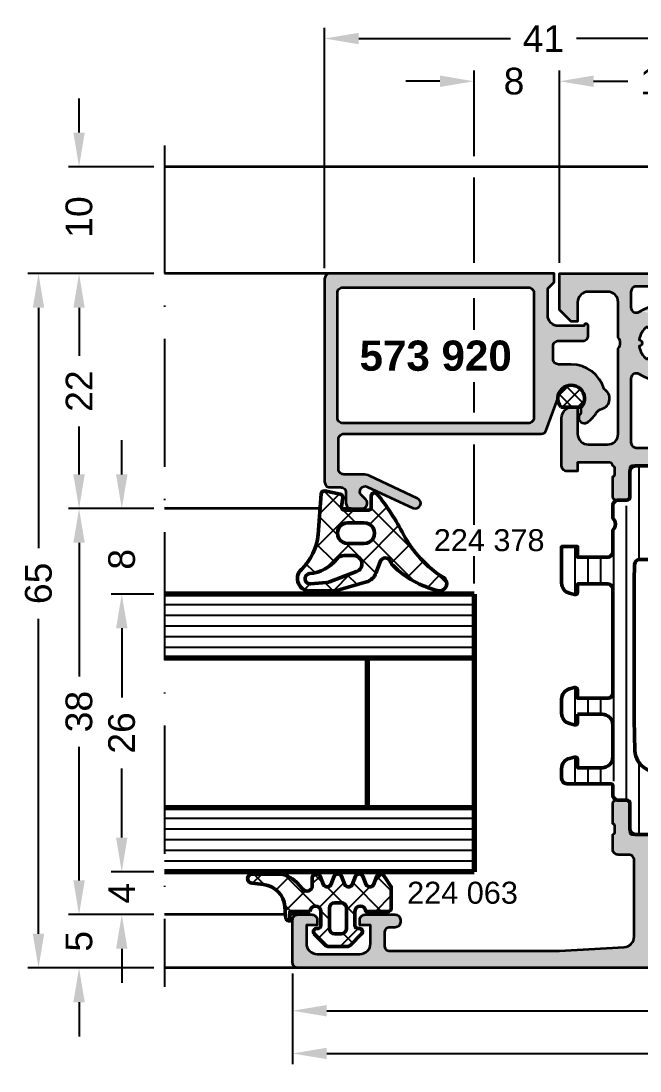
# Model space of a CAD drawing. Header units: millimetres. Extents: x 3 to 186, y 89 to 188.
# Drawn here: x 3.3 to 61.3, y 89.4 to 187.7 of the extents above; entities that cross this region are included whole.
import ezdxf

# ---------------------------------------------------------------- set-up
doc = ezdxf.new("R2010")
doc.units = ezdxf.units.MM
doc.header["$PDMODE"] = 1
doc.header["$PDSIZE"] = -0.001
doc.linetypes.add('ACAD_ISO10W100', pattern=[18, 12, -3, 0, -3])
for name, color, linetype, lineweight in [('S01_Bemaßung', 140, 'Continuous', 25), ('S02_Beschriftung', 40, 'Continuous', 25), ('S03_AL_Kontur', 255, 'Continuous', 35), ('S04_AL_Schraffur', 253, 'Continuous', 25), ('S05_EPDM_Kontur', 31, 'Continuous', 50), ('S06_EPDM_Schraffur', 43, 'Continuous', 25), ('S07_Isolation_Kontur', 91, 'Continuous', 50), ('S08_Isolation_Schraffur', 103, 'Continuous', 25), ('S15_Glas_Kontur', 4, 'Continuous', 70), ('S18_Mittellinie', 10, 'ACAD_ISO10W100', 25)]:
    doc.layers.add(name, color=color, linetype=linetype, lineweight=lineweight)
doc.styles.add('1_1_H_Art', font='arialbd.ttf', dxfattribs={"height": 2.825})
doc.styles.add('1_1_N_Art', font='arial.ttf', dxfattribs={"height": 2.055})
doc.styles.add('Arial', font='arial.ttf')
doc.dimstyles.new('1 zu 1', dxfattribs={"dimtxt": 2.5, "dimasz": 3.2, "dimexe": 1, "dimexo": 1, "dimgap": 1.5, "dimtad": 0, "dimdec": 1, "dimrnd": 0.5, "dimdsep": 46, "dimtxsty": 'Arial', "dimcen": 0, "dimclrd": 256, "dimclre": 256, "dimclrt": 256, "dimadec": 0, "dimazin": 0, "dimtfac": 1, "dimtdec": 1, "dimtofl": 0, "dimtmove": 0, "dimatfit": 1, "dimfxl": 1, "dimtolj": 1, "dimlwd": 25, "dimlwe": 25, "dimarcsym": 0})

# ---------------------------------------------------------------- blocks, each defined once
blk = doc.blocks.new('224063_s')
at = {"layer": 'S06_EPDM_Schraffur'}
h = blk.add_hatch(dxfattribs=at)
h.set_pattern_fill('NETZ', color=256, scale=2, angle=45, style=0)
h.set_pattern_definition([(45, (4e-12, 2e-12), (-1.4142, 1.4142), []), (135, (4e-12, 2e-12), (-1.4142, -1.4142), [])])
h.paths.add_polyline_path([(5.009, 3.818), (6.085, 3.945, 1.005856), (6.093, 4.796), (3.695, 4.796, 0.209487), (1.931, 4.023), (1.324, 3.365, -0.687409), (0.453, 3.7), (0.453, 4.52, 0.637876), (-0.294, 4.599), (-0.6, 3.799, -0.576915), (-1.294, 3.8), (-1.6, 4.6, 0.576877), (-2.294, 4.599), (-2.6, 3.799, -0.576915), (-3.294, 3.8), (-3.6, 4.6, 0.576877), (-4.294, 4.599), (-4.6, 3.799, -0.57692), (-5.294, 3.8), (-5.6, 4.6, 0.576876), (-6.294, 4.599), (-6.947, 3.6), (-6.947, 1.597, 0.41186), (-6.65, 1.3), (-4.547, 1.3, -1), (-3.547, 1.299), (-3.547, -0.009, -0.464916), (-3.898, -0.304, 0.730728), (-4.162, -0.812), (-3.12, -1.854, 0.198912), (-2.767, -2), (-1.128, -2, 0.198912), (-0.774, -1.854), (0.267, -0.812, 0.730751), (0.003, -0.304, -0.464925), (-0.347, -0.009), (-0.347, 1.299, -1), (0.653, 1.3), (2.553, 1.3), (2.553, 0.4, 0.415188), (2.953, 0.8), (3.03, 1.764, -0.357458)])
h.paths.add_polyline_path([(-1.147, 1.6), (-1.147, -0.3, -0.414423), (-1.648, -0.8), (-2.247, -0.8, -0.414414), (-2.747, -0.3), (-2.747, 1.6, -0.414214), (-2.247, 2.1), (-1.648, 2.1, -0.414381)], flags=16)
at = {"layer": 'S05_EPDM_Kontur'}
for points in [[(0.653, 1.3, 0.999012), (-0.347, 1.3), (-0.347, -0.009, 0.464925), (0.003, -0.304, -0.730751), (0.267, -0.812), (-0.774, -1.854, -0.198912), (-1.128, -2), (-2.767, -2, -0.198912), (-3.12, -1.854), (-4.162, -0.812, -0.730728), (-3.898, -0.304, 0.464916), (-3.547, -0.009), (-3.547, 1.3, 0.999013), (-4.547, 1.3), (-6.647, 1.3, -0.416571), (-6.947, 1.6), (-6.947, 3.6), (-6.294, 4.599, -0.576876), (-5.6, 4.6), (-5.294, 3.8, 0.57692), (-4.6, 3.799), (-4.294, 4.599, -0.576877), (-3.6, 4.6), (-3.294, 3.8, 0.576915), (-2.6, 3.799), (-2.294, 4.599, -0.576877), (-1.6, 4.6), (-1.294, 3.8, 0.576915), (-0.6, 3.799), (-0.294, 4.599, -0.637876), (0.453, 4.52), (0.453, 3.699, 0.686666), (1.324, 3.365), (1.931, 4.023, -0.209487), (3.695, 4.796), (6.093, 4.796, -1.005856), (6.085, 3.945), (5.009, 3.818, 0.357458), (3.03, 1.764), (2.953, 0.8, -0.415188), (2.553, 0.4), (2.553, 1.3)], [(-2.247, -0.8), (-1.647, -0.8, 0.414004), (-1.147, -0.3), (-1.147, 1.6, 0.414047), (-1.647, 2.1), (-2.247, 2.1, 0.414217), (-2.747, 1.6), (-2.747, -0.3, 0.414013)]]:
    blk.add_lwpolyline(points, format="xyb", close=True, dxfattribs=at)
blk = doc.blocks.new('224378_s_8')
at = {"layer": 'S06_EPDM_Schraffur'}
h = blk.add_hatch(dxfattribs=at)
h.set_pattern_fill('NETZ', color=256, scale=2, angle=45, style=0)
h.set_pattern_definition([(45, (0, 0), (-1.41421, 1.41421), []), (135, (0, 0), (-1.41421, -1.41421), [])])
edge = h.paths.add_edge_path(flags=16)
edge.add_line((-0.165, -8.899), (1.312, -9.029))
edge.add_arc((1.354, -8.549), 0.482, 264.96141, 444.19425)
edge.add_arc((1.788, -4.283), 3.806, 219.7108, 264.19425, ccw=False)
edge.add_arc((-1.832, -7.289), 0.9, 39.7108, 90)
edge.add_line((-1.832, -6.389), (-2.725, -6.389))
edge.add_arc((-2.725, -7.159), 0.77, 90, 249.44723)
edge.add_line((-2.995, -7.88), (-0.454, -8.833))
edge.add_arc((-0.068, -7.803), 1.1, 249.44723, 264.96141)
edge = h.paths.add_edge_path()
edge.add_arc((-7.106, -6.604), 1, 313.95543, 340.59088)
edge.add_arc((-5.69, -7.103), 0.502, 16.21949, 160.59088, ccw=False)
edge.add_line((-5.208, -6.963), (-4.809, -8.023))
edge.add_arc((-3.53, -7.537), 1.368, 200.79481, 253.12645)
edge.add_line((-3.927, -8.847), (-1.45, -9.565))
edge.add_arc((-0.536, -6.217), 3.471, 254.72387, 269.11743)
edge.add_line((-0.589, -9.688), (1.284, -9.687))
edge.add_arc((1.381, -8.526), 1.165, 265.20914, 406.85297)
edge.add_arc((5.597, -4.028), 5, 184.37398, 226.85297, ccw=False)
edge.add_line((0.612, -4.409), (0.321, -0.607))
edge.add_arc((0.022, -0.63), 0.3, 4.37398, 101.43942)
edge.add_line((-0.038, -0.336), (-1.474, -0.627))
edge.add_arc((-1.414, -0.921), 0.3, 101.43942, 188.93255)
edge.add_line((-1.711, -0.967), (-1.582, -1.787))
edge.add_arc((-1.869, -1.846), 0.293, -91.16273, 11.63873, ccw=False)
edge.add_line((-1.875, -2.139), (-4.073, -2.139))
edge.add_arc((-4.077, -1.843), 0.296, 180.98486, 270.75748, ccw=False)
edge.add_line((-4.373, -1.848), (-4.373, -0.799))
edge.add_arc((-4.673, -0.799), 0.3, 0, 140.70327)
edge.add_arc((11.512, -14.045), 21.214, 140.70327, 152.98453)
edge.add_arc((-16.925, 0.681), 10.811, 302.45193, 331.91349, ccw=False)
edge.add_arc((-10.761, -9.011), 0.675, 122.45193, 284.5455)
edge.add_arc((-12.962, -0.531), 9.436, 284.5455, 313.95543)
edge = h.paths.add_edge_path(flags=16)
edge.add_line((-2.191, -3.317), (-3.691, -3.317))
edge.add_arc((-3.717, -4.287), 0.97, 88.4549, 271.5451)
edge.add_line((-3.691, -5.257), (-2.191, -5.257))
edge.add_arc((-2.165, -4.287), 0.97, 268.45492, 451.54508)
at = {"layer": 'S05_EPDM_Kontur'}
for points in [[(-6.412, -7.324, 0.116745), (-6.163, -6.936, -0.729021), (-5.208, -6.963), (-4.809, -8.023, 0.232393), (-3.927, -8.847), (-1.45, -9.565, 0.062886), (-0.589, -9.688), (1.284, -9.687, 0.710951), (2.178, -7.676, -0.187502), (0.612, -4.409), (0.321, -0.607, 0.450811), (-0.038, -0.336), (-1.474, -0.627, 0.401456), (-1.711, -0.967), (-1.582, -1.787, -0.481275), (-1.875, -2.139), (-4.073, -2.139, -0.413052), (-4.373, -1.848), (-4.373, -0.799, 0.70479), (-4.905, -0.609, 0.053638), (-7.387, -4.409, -0.129263), (-11.124, -8.441, 0.854787), (-10.592, -9.665, 0.129034)], [(-2.191, -3.317), (-3.691, -3.317, 1.027337), (-3.691, -5.257), (-2.191, -5.257, 1.027337)], [(-0.165, -8.899), (1.312, -9.029, 0.993328), (1.403, -8.069, -0.19657), (-1.14, -6.714, 0.223019), (-1.832, -6.389), (-2.725, -6.389, 0.834998), (-2.995, -7.88), (-0.454, -8.833, 0.067797)]]:
    blk.add_lwpolyline(points, format="xyb", close=True, dxfattribs=at)
blk = doc.blocks.new('244511_s_2')
at = {"layer": 'S06_EPDM_Schraffur'}
h = blk.add_hatch(dxfattribs=at)
h.set_pattern_fill('NETZ', color=256, angle=45)
h.set_pattern_definition([(45, (0, 0), (-0.7071, 0.7071), []), (135, (0, 0), (-0.7071, -0.7071), [])])
h.paths.add_polyline_path([(-0.8, 0.96), (-0.8, -0.96, 2.134375)])
at = {"layer": 'S05_EPDM_Kontur'}
blk.add_lwpolyline([(-0.8, -0.96), (-0.8, 0.96, -2.134375)], format="xyb", close=True, dxfattribs=at)
blk = doc.blocks.new('573920_s')
at = {"layer": 'S04_AL_Schraffur'}
h = blk.add_hatch(color=256, dxfattribs=at)
h.dxf.hatch_style = 1
h.paths.add_polyline_path([(0.5, 22, 0.414214), (0, 21.5), (0, 0.5), (0.8, 0.5), (1.4, 1.1), (3.9, 1.1, -0.414214), (4.9, 0.1), (4.9, -2.3, 1), (4.9, -2.7), (5.8, -2.7, 0.414214), (6.3, -2.2), (6.3, 0.1, -0.414214), (6.8, 0.6), (8, 0.6, -0.414214), (8.5, 0.1), (8.5, -1.1, 0.334875), (10.821, -4.177, 0.669137), (12.659, -3.982, -0.187123), (13.1, -3.408, 0.103612), (13.909, -2.652, 0.171016), (13.999, -2.332, 0.745729), (13.1, -2), (12.567, -2, -1.481801), (11.7, 0.15), (14.671, 1.231, 0.315299), (15, 1.701), (15, 20.2, -0.414214), (15.5, 20.7), (18.3, 20.7, -0.414214), (18.8, 20.2), (18.8, 18.44, 0.109518), (18.941, 17.806), (21.047, 13.289, 1), (21.953, 13.711), (19.95, 18.007, -0.8391), (20.736, 18.557), (21.146, 18.146, 0.668179), (22, 18.5), (22, 19.5, 0.414214), (21.5, 20), (20.5, 20, -0.414214), (20, 20.5), (20, 21.5, 0.414214), (19.5, 22)])
h.paths.add_polyline_path([(13.5, 20.8, -0.414214), (14, 20.3), (14, 2.9, -0.414214), (13.5, 2.4), (1.8, 2.4, -0.414214), (1.3, 2.9), (1.3, 20.3, -0.414214), (1.8, 20.8)], flags=16)
at = {"layer": 'S03_AL_Kontur'}
for points in [[(13.1, -3.408, 0.187123), (12.659, -3.982, -0.669137), (10.821, -4.177, -0.334875), (8.5, -1.1), (8.5, 0.1, 0.414214), (8, 0.6), (6.8, 0.6, 0.414214), (6.3, 0.1), (6.3, -2.2, -0.414214), (5.8, -2.7), (4.9, -2.7, -1), (4.9, -2.3), (4.9, 0.1, 0.414214), (3.9, 1.1), (1.4, 1.1), (0.8, 0.5), (0, 0.5), (0, 21.5, -0.414214), (0.5, 22), (19.5, 22, -0.414214), (20, 21.5), (20, 20.5, 0.414214), (20.5, 20), (21.5, 20, -0.414214), (22, 19.5), (22, 18.5, -0.668179), (21.146, 18.146), (20.736, 18.557, 0.8391), (19.95, 18.007), (21.953, 13.711, -1), (21.047, 13.289), (18.941, 17.806, -0.109518), (18.8, 18.44), (18.8, 20.2, 0.414214), (18.3, 20.7), (15.5, 20.7, 0.414214), (15, 20.2), (15, 1.701, -0.315299), (14.671, 1.231), (11.7, 0.15, 1.481801), (12.567, -2), (13.1, -2, -0.720759), (14, -2.3), (14, -2.365, -0.154347), (13.909, -2.652, -0.103612)], [(13.5, 2.4, 0.414214), (14, 2.9), (14, 20.3, 0.414214), (13.5, 20.8), (1.8, 20.8, 0.414214), (1.3, 20.3), (1.3, 2.9, 0.414214), (1.8, 2.4)]]:
    blk.add_lwpolyline(points, format="xyb", close=True, dxfattribs=at)
at = {"rotation": 180}
blk.add_blockref('244511_s_2', (11.7, -1.1), dxfattribs=at)
blk = doc.blocks.new('*D63')
at = {"layer": 'Defpoints', "color": 0, "transparency": 16777216}
for p in [(28.718, 99.563), (155.718, 99.562), (155.718, 91.062)]:
    blk.add_point(p, dxfattribs=at)
at = {"layer": 'S01_Bemaßung', "lineweight": 25, "transparency": 16777216}
for p, q in [((28.718, 98.563), (28.718, 90.062)), ((155.718, 98.562), (155.718, 90.062)), ((31.918, 91.062), (88.074, 91.062)), ((152.518, 91.062), (96.362, 91.062))]:
    blk.add_line(p, q, dxfattribs=at)
at = {"layer": 'S01_Bemaßung', "transparency": 16777216}
for points in [[(31.918, 91.596), (31.918, 90.529), (28.718, 91.062)], [(152.518, 91.596), (152.518, 90.529), (155.718, 91.062)]]:
    blk.add_solid(points, dxfattribs=at)
at = {"layer": 'S01_Bemaßung', "transparency": 16777216, "insert": (92.218, 91.062), "char_height": 2.5, "attachment_point": 5, "style": 'Arial'}
blk.add_mtext('\\A1;127', dxfattribs=at)
blk = doc.blocks.new('*D64')
at = {"layer": 'Defpoints', "color": 0, "transparency": 16777216}
for p in [(28.718, 99.563), (116.718, 99.563), (116.718, 95.062)]:
    blk.add_point(p, dxfattribs=at)
at = {"layer": 'S01_Bemaßung', "lineweight": 25, "transparency": 16777216}
for p, q in [((28.718, 98.563), (28.718, 94.062)), ((116.718, 98.563), (116.718, 94.062)), ((31.918, 95.062), (69.423, 95.062)), ((113.518, 95.062), (76.013, 95.062))]:
    blk.add_line(p, q, dxfattribs=at)
at = {"layer": 'S01_Bemaßung', "transparency": 16777216}
for points in [[(31.918, 95.596), (31.918, 94.529), (28.718, 95.062)], [(113.518, 95.596), (113.518, 94.529), (116.718, 95.062)]]:
    blk.add_solid(points, dxfattribs=at)
at = {"layer": 'S01_Bemaßung', "transparency": 16777216, "insert": (72.718, 95.062), "char_height": 2.5, "attachment_point": 5, "style": 'Arial'}
blk.add_mtext('\\A1;88', dxfattribs=at)
blk = doc.blocks.new('*D73')
at = {"layer": 'Defpoints', "color": 0, "transparency": 16777216}
for p in [(4.918, 164.063), (16.718, 164.063), (16.718, 99.063)]:
    blk.add_point(p, dxfattribs=at)
at = {"layer": 'S01_Bemaßung', "lineweight": 25, "transparency": 16777216}
for p, q in [((15.718, 164.063), (3.918, 164.063)), ((4.918, 160.863), (4.918, 138.369)), ((4.918, 102.263), (4.918, 131.756)), ((15.718, 99.063), (3.918, 99.063))]:
    blk.add_line(p, q, dxfattribs=at)
at = {"layer": 'S01_Bemaßung', "transparency": 16777216}
for points in [[(4.385, 160.863), (5.452, 160.863), (4.918, 164.063)], [(4.385, 102.263), (5.452, 102.263), (4.918, 99.063)]]:
    blk.add_solid(points, dxfattribs=at)
at = {"layer": 'S01_Bemaßung', "transparency": 16777216, "insert": (4.918, 135.063), "char_height": 2.5, "attachment_point": 5, "rotation": 90, "style": 'Arial'}
blk.add_mtext('\\A1;65', dxfattribs=at)
blk = doc.blocks.new('*D74')
at = {"layer": 'Defpoints', "color": 0, "transparency": 16777216}
for p in [(8.718, 174.062), (16.718, 174.062), (16.718, 164.063)]:
    blk.add_point(p, dxfattribs=at)
at = {"layer": 'S01_Bemaßung', "lineweight": 25, "transparency": 16777216}
for p, q in [((8.718, 177.262), (8.718, 180.462)), ((15.718, 174.062), (7.718, 174.062)), ((15.718, 164.063), (7.718, 164.063)), ((8.718, 160.863), (8.718, 157.663))]:
    blk.add_line(p, q, dxfattribs=at)
at = {"layer": 'S01_Bemaßung', "transparency": 16777216}
for points in [[(8.185, 177.262), (9.252, 177.262), (8.718, 174.062)], [(8.185, 160.863), (9.252, 160.863), (8.718, 164.063)]]:
    blk.add_solid(points, dxfattribs=at)
at = {"layer": 'S01_Bemaßung', "transparency": 16777216, "insert": (8.718, 169.354), "char_height": 2.5, "attachment_point": 5, "rotation": 90, "style": 'Arial'}
blk.add_mtext('\\A1;10', dxfattribs=at)
blk = doc.blocks.new('*D66')
at = {"layer": 'Defpoints', "color": 0, "transparency": 16777216}
for p in [(8.718, 104.063), (16.718, 104.063), (16.718, 99.063)]:
    blk.add_point(p, dxfattribs=at)
at = {"layer": 'S01_Bemaßung', "lineweight": 25, "transparency": 16777216}
for p, q in [((8.718, 107.263), (8.718, 110.463)), ((15.718, 104.063), (7.718, 104.063)), ((15.718, 99.063), (7.718, 99.063)), ((8.718, 95.863), (8.718, 92.663))]:
    blk.add_line(p, q, dxfattribs=at)
at = {"layer": 'S01_Bemaßung', "transparency": 16777216}
for points in [[(8.185, 107.263), (9.252, 107.263), (8.718, 104.063)], [(8.185, 95.863), (9.252, 95.863), (8.718, 99.063)]]:
    blk.add_solid(points, dxfattribs=at)
at = {"layer": 'S01_Bemaßung', "transparency": 16777216, "insert": (8.718, 101.563), "char_height": 2.5, "attachment_point": 5, "rotation": 90, "style": 'Arial'}
blk.add_mtext('\\A1;5', dxfattribs=at)
blk = doc.blocks.new('*D67')
at = {"layer": 'Defpoints', "color": 0, "transparency": 16777216}
for p in [(8.718, 142.063), (16.718, 142.063), (16.718, 104.063)]:
    blk.add_point(p, dxfattribs=at)
at = {"layer": 'S01_Bemaßung', "lineweight": 25, "transparency": 16777216}
for p, q in [((15.718, 142.063), (7.718, 142.063)), ((8.718, 138.863), (8.718, 126.355)), ((8.718, 107.263), (8.718, 119.77)), ((15.718, 104.063), (7.718, 104.063))]:
    blk.add_line(p, q, dxfattribs=at)
at = {"layer": 'S01_Bemaßung', "transparency": 16777216}
for points in [[(8.185, 138.863), (9.252, 138.863), (8.718, 142.063)], [(8.185, 107.263), (9.252, 107.263), (8.718, 104.063)]]:
    blk.add_solid(points, dxfattribs=at)
at = {"layer": 'S01_Bemaßung', "transparency": 16777216, "insert": (8.718, 123.063), "char_height": 2.5, "attachment_point": 5, "rotation": 90, "style": 'Arial'}
blk.add_mtext('\\A1;38', dxfattribs=at)
blk = doc.blocks.new('*D68')
at = {"layer": 'Defpoints', "color": 0, "transparency": 16777216}
for p in [(8.718, 164.063), (16.718, 164.063), (16.718, 142.063)]:
    blk.add_point(p, dxfattribs=at)
at = {"layer": 'S01_Bemaßung', "lineweight": 25, "transparency": 16777216}
for p, q in [((15.718, 164.063), (7.718, 164.063)), ((8.718, 160.863), (8.718, 156.362)), ((8.718, 145.263), (8.718, 149.763)), ((15.718, 142.063), (7.718, 142.063))]:
    blk.add_line(p, q, dxfattribs=at)
at = {"layer": 'S01_Bemaßung', "transparency": 16777216}
for points in [[(8.185, 160.863), (9.252, 160.863), (8.718, 164.063)], [(8.185, 145.263), (9.252, 145.263), (8.718, 142.063)]]:
    blk.add_solid(points, dxfattribs=at)
at = {"layer": 'S01_Bemaßung', "transparency": 16777216, "insert": (8.718, 153.063), "char_height": 2.5, "attachment_point": 5, "rotation": 90, "style": 'Arial'}
blk.add_mtext('\\A1;22', dxfattribs=at)
blk = doc.blocks.new('*D69')
at = {"layer": 'Defpoints', "color": 0, "transparency": 16777216}
for p in [(12.718, 108.063), (16.718, 108.063), (16.718, 104.063)]:
    blk.add_point(p, dxfattribs=at)
at = {"layer": 'S01_Bemaßung', "lineweight": 25, "transparency": 16777216}
for p, q in [((12.718, 111.263), (12.718, 114.463)), ((15.718, 108.063), (11.718, 108.063)), ((15.718, 104.063), (11.718, 104.063)), ((12.718, 100.863), (12.718, 97.663))]:
    blk.add_line(p, q, dxfattribs=at)
at = {"layer": 'S01_Bemaßung', "transparency": 16777216}
for points in [[(12.185, 111.263), (13.252, 111.263), (12.718, 108.063)], [(12.185, 100.863), (13.252, 100.863), (12.718, 104.063)]]:
    blk.add_solid(points, dxfattribs=at)
at = {"layer": 'S01_Bemaßung', "transparency": 16777216, "insert": (12.718, 106.063), "char_height": 2.5, "attachment_point": 5, "rotation": 90, "style": 'Arial'}
blk.add_mtext('\\A1;4', dxfattribs=at)
blk = doc.blocks.new('*D70')
at = {"layer": 'Defpoints', "color": 0, "transparency": 16777216}
for p in [(12.718, 134.063), (16.718, 134.063), (16.718, 108.063)]:
    blk.add_point(p, dxfattribs=at)
at = {"layer": 'S01_Bemaßung', "lineweight": 25, "transparency": 16777216}
for p, q in [((15.718, 134.063), (11.718, 134.063)), ((12.718, 130.863), (12.718, 124.374)), ((12.718, 111.263), (12.718, 117.751)), ((15.718, 108.063), (11.718, 108.063))]:
    blk.add_line(p, q, dxfattribs=at)
at = {"layer": 'S01_Bemaßung', "transparency": 16777216}
for points in [[(12.185, 130.863), (13.252, 130.863), (12.718, 134.063)], [(12.185, 111.263), (13.252, 111.263), (12.718, 108.063)]]:
    blk.add_solid(points, dxfattribs=at)
at = {"layer": 'S01_Bemaßung', "transparency": 16777216, "insert": (12.718, 121.063), "char_height": 2.5, "attachment_point": 5, "rotation": 90, "style": 'Arial'}
blk.add_mtext('\\A1;26', dxfattribs=at)
blk = doc.blocks.new('*D71')
at = {"layer": 'Defpoints', "color": 0, "transparency": 16777216}
for p in [(12.718, 142.063), (16.718, 142.063), (16.718, 134.063)]:
    blk.add_point(p, dxfattribs=at)
at = {"layer": 'S01_Bemaßung', "lineweight": 25, "transparency": 16777216}
for p, q in [((12.718, 145.263), (12.718, 148.463)), ((15.718, 142.063), (11.718, 142.063)), ((15.718, 134.063), (11.718, 134.063)), ((12.718, 130.863), (12.718, 127.663))]:
    blk.add_line(p, q, dxfattribs=at)
at = {"layer": 'S01_Bemaßung', "transparency": 16777216}
for points in [[(12.185, 145.263), (13.252, 145.263), (12.718, 142.063)], [(12.185, 130.863), (13.252, 130.863), (12.718, 134.063)]]:
    blk.add_solid(points, dxfattribs=at)
at = {"layer": 'S01_Bemaßung', "transparency": 16777216, "insert": (12.718, 137.313), "char_height": 2.5, "attachment_point": 5, "rotation": 90, "style": 'Arial'}
blk.add_mtext('\\A1;8', dxfattribs=at)
blk = doc.blocks.new('*D81')
at = {"layer": 'Defpoints', "color": 0, "transparency": 16777216}
for p in [(53.718, 182.062), (72.718, 166.062), (53.718, 164.063)]:
    blk.add_point(p, dxfattribs=at)
at = {"layer": 'S01_Bemaßung', "lineweight": 25, "transparency": 16777216}
for p, q in [((53.718, 165.063), (53.718, 183.062)), ((72.718, 167.062), (72.718, 183.062)), ((56.918, 182.062), (60.043, 182.062)), ((69.518, 182.062), (66.394, 182.062))]:
    blk.add_line(p, q, dxfattribs=at)
at = {"layer": 'S01_Bemaßung', "transparency": 16777216}
for points in [[(56.918, 182.596), (56.918, 181.529), (53.718, 182.062)], [(69.518, 182.596), (69.518, 181.529), (72.718, 182.062)]]:
    blk.add_solid(points, dxfattribs=at)
at = {"layer": 'S01_Bemaßung', "transparency": 16777216, "insert": (63.218, 182.062), "char_height": 2.5, "attachment_point": 5, "style": 'Arial'}
blk.add_mtext('\\A1;19', dxfattribs=at)
blk = doc.blocks.new('*D82')
at = {"layer": 'Defpoints', "color": 0, "transparency": 16777216}
for p in [(45.718, 182.062), (53.718, 164.063), (45.718, 134.062)]:
    blk.add_point(p, dxfattribs=at)
at = {"layer": 'S01_Bemaßung', "lineweight": 25, "transparency": 16777216}
for p, q in [((45.718, 175.062), (45.718, 183.062)), ((53.718, 175.062), (53.718, 183.062)), ((42.518, 182.062), (39.318, 182.062)), ((56.918, 182.062), (60.118, 182.062)), ((45.718, 165.063), (45.718, 173.062)), ((53.718, 165.063), (53.718, 173.062)), ((45.718, 158.793), (45.718, 161.763)), ((45.718, 151.063), (45.718, 153.907)), ((45.718, 140.554), (45.718, 148.063)), ((45.718, 135.062), (45.718, 137.607))]:
    blk.add_line(p, q, dxfattribs=at)
at = {"layer": 'S01_Bemaßung', "transparency": 16777216}
for points in [[(42.518, 182.596), (42.518, 181.529), (45.718, 182.062)], [(56.918, 182.596), (56.918, 181.529), (53.718, 182.062)]]:
    blk.add_solid(points, dxfattribs=at)
at = {"layer": 'S01_Bemaßung', "transparency": 16777216, "insert": (49.46, 182.062), "char_height": 2.5, "attachment_point": 5, "style": 'Arial'}
blk.add_mtext('\\A1;8', dxfattribs=at)
blk = doc.blocks.new('*D72')
at = {"layer": 'Defpoints', "color": 0, "transparency": 16777216}
for p in [(31.718, 186.062), (72.718, 166.062), (31.718, 163.563)]:
    blk.add_point(p, dxfattribs=at)
at = {"layer": 'S01_Bemaßung', "lineweight": 25, "transparency": 16777216}
for p, q in [((31.718, 164.563), (31.718, 187.062)), ((72.718, 167.062), (72.718, 187.062)), ((34.918, 186.062), (49.119, 186.062)), ((69.518, 186.062), (55.318, 186.062))]:
    blk.add_line(p, q, dxfattribs=at)
at = {"layer": 'S01_Bemaßung', "transparency": 16777216}
for points in [[(34.918, 186.596), (34.918, 185.529), (31.718, 186.062)], [(69.518, 186.596), (69.518, 185.529), (72.718, 186.062)]]:
    blk.add_solid(points, dxfattribs=at)
at = {"layer": 'S01_Bemaßung', "transparency": 16777216, "insert": (52.218, 186.062), "char_height": 2.5, "attachment_point": 5, "style": 'Arial'}
blk.add_mtext('\\A1;41', dxfattribs=at)
blk = doc.blocks.new('581950_s')
at = {"layer": 'S04_AL_Schraffur'}
h = blk.add_hatch(color=256, dxfattribs=at)
h.dxf.hatch_style = 1
h.paths.add_polyline_path([(-30, 12.5, -0.317837), (-30.2, 12.783), (-30.2, 13.217, -0.317837), (-30, 13.5), (-30, 15.4, 0.414214), (-30.3, 15.7), (-31.29, 15.7, 0.414214), (-31.59, 15.4), (-31.59, 12.7, -0.414214), (-31.79, 12.5), (-36, 12.5, -0.414214), (-36.5, 13), (-36.5, 13.7), (-35.119, 16.093, 0.610538), (-35.252, 16.299, 0.299201), (-39.524, 12.848, -0.326134), (-40, 12.5), (-48, 12.5, -0.326134), (-48.476, 12.848, 0.299201), (-52.748, 16.299, 0.610538), (-52.881, 16.093), (-51.5, 13.7), (-51.5, 13, -0.414214), (-52, 12.5), (-56.21, 12.5, -0.414214), (-56.41, 12.7), (-56.41, 15.4, 0.414214), (-56.71, 15.7), (-57.7, 15.7, 0.414214), (-58, 15.4), (-58, 13.5, -0.317837), (-57.8, 13.217), (-57.8, 12.783, -0.317837), (-58, 12.5), (-58, 11.1, 0.414214), (-57.5, 10.6), (-56.5, 10.6, -0.414214), (-56, 10.1), (-56, 2.944, -0.397592), (-56.943, 1.946), (-63, 1.6), (-78.9, 1.6, -0.414214), (-79.4, 2.1), (-79.4, 3.3, -0.414214), (-78.9, 3.8), (-78.4, 3.8, 0.414214), (-77.9, 4.3), (-77.9, 4.5, 0.414214), (-78.4, 5), (-81.2, 5, 0.414214), (-81.7, 4.5), (-81.7, 4), (-80.7, 4), (-80.7, 2.3, -0.414214), (-81.7, 1.3), (-85.7, 1.3, -0.414214), (-86.7, 2.3), (-86.7, 4), (-85.7, 4), (-85.7, 4.5, 0.414214), (-86.2, 5), (-87.5, 5, 0.414214), (-88, 4.5), (-88, 0.5, 0.414214), (-87.5, 0), (-0.5, 0, 0.414214), (0, 0.5), (0, 4.5, 0.414214), (-0.5, 5), (-1.8, 5, 0.414214), (-2.3, 4.5), (-2.3, 4), (-1.3, 4), (-1.3, 2.3, -0.414214), (-2.3, 1.3), (-6.3, 1.3, -0.414214), (-7.3, 2.3), (-7.3, 4), (-6.3, 4), (-6.3, 4.5, 0.414214), (-6.8, 5), (-9.6, 5, 0.414214), (-10.1, 4.5), (-10.1, 4.3, 0.414214), (-9.6, 3.8), (-9.1, 3.8, -0.414214), (-8.6, 3.3), (-8.6, 2.1, -0.414214), (-9.1, 1.6), (-25, 1.6), (-31.057, 1.946, -0.397592), (-32, 2.944), (-32, 10.1, -0.414214), (-31.5, 10.6), (-30.5, 10.6, 0.414214), (-30, 11.1)])
h.paths.add_polyline_path([(-53.304, 8.918, -0.186933), (-51.896, 8.918, 0.391837), (-51.775, 8.529, -0.076478), (-51.384, 8.215, 0.210247), (-51.236, 8.15), (-51, 8.15, 0.414214), (-50.8, 8.35), (-50.8, 9.804, 0.28826), (-51.083, 10.254, 0.029481), (-51.465, 10.411, -0.847127), (-51.4, 10.8), (-36.6, 10.8, -0.847127), (-36.535, 10.411, 0.029481), (-36.917, 10.254, 0.28826), (-37.2, 9.804), (-37.2, 8.35, 0.414214), (-37, 8.15), (-36.764, 8.15, 0.210247), (-36.616, 8.215, -0.076478), (-36.225, 8.529, 0.391837), (-36.104, 8.918, -0.186933), (-34.696, 8.918, 0.92582), (-34.178, 8.619, -0.186933), (-33.473, 7.399, 0.92582), (-33.473, 6.801, -0.186933), (-34.178, 5.581, 0.92582), (-34.696, 5.282, -0.186933), (-36.104, 5.282, 0.391837), (-36.225, 5.671, -0.076478), (-36.616, 5.985, 0.210247), (-36.764, 6.05), (-37, 6.05, 0.414214), (-37.2, 5.85), (-37.2, 4.396, 0.28826), (-36.917, 3.946, 0.243724), (-33.697, 4.042, -0.572183), (-33.4, 3.867), (-33.4, 2.1, -0.414214), (-33.9, 1.6), (-54.1, 1.6, -0.414214), (-54.6, 2.1), (-54.6, 3.867, -0.572183), (-54.303, 4.042, 0.243724), (-51.083, 3.946, 0.28826), (-50.8, 4.396), (-50.8, 5.85, 0.414214), (-51, 6.05), (-51.236, 6.05, 0.210247), (-51.384, 5.985, -0.076478), (-51.775, 5.671, 0.391837), (-51.896, 5.282, -0.186933), (-53.304, 5.282, 0.92582), (-53.822, 5.581, -0.186933), (-54.527, 6.801, 0.92582), (-54.527, 7.399, -0.186933), (-53.822, 8.619, 0.92582)], flags=16)
at = {"layer": 'S03_AL_Kontur'}
blk.add_lwpolyline([(-0.5, 0), (-87.5, 0, -0.414214), (-88, 0.5), (-88, 4.5, -0.414214), (-87.5, 5), (-86.2, 5, -0.414214), (-85.7, 4.5), (-85.7, 4), (-86.7, 4), (-86.7, 2.3, 0.414214), (-85.7, 1.3), (-81.7, 1.3, 0.414214), (-80.7, 2.3), (-80.7, 4), (-81.7, 4), (-81.7, 4.5, -0.414214), (-81.2, 5), (-78.4, 5, -0.414214), (-77.9, 4.5), (-77.9, 4.3, -0.414214), (-78.4, 3.8), (-78.9, 3.8, 0.414214), (-79.4, 3.3), (-79.4, 2.1, 0.414214), (-78.9, 1.6), (-63, 1.6), (-56.943, 1.946, 0.397592), (-56, 2.944), (-56, 10.1, 0.414214), (-56.5, 10.6), (-57.5, 10.6, -0.414214), (-58, 11.1), (-58, 12.5, 0.317837), (-57.8, 12.783), (-57.8, 13.217, 0.317837), (-58, 13.5), (-58, 15.4, -0.414214), (-57.7, 15.7), (-56.71, 15.7, -0.414214), (-56.41, 15.4), (-56.41, 12.7, 0.414214), (-56.21, 12.5), (-52, 12.5, 0.414214)], format="xyb", dxfattribs=at)
blk = doc.blocks.new('587300_s')
at = {"layer": 'S04_AL_Schraffur'}
h = blk.add_hatch(color=256, dxfattribs=at)
h.dxf.hatch_style = 1
edge = h.paths.add_edge_path()
edge.add_arc((-37.3, -18), 0.5, 180, 270, ccw=False)
edge.add_line((-37.8, -18), (-37.8, -13.5))
edge.add_arc((-36.8, -13.5), 1, 90, 180, ccw=False)
edge.add_line((-36.8, -12.5), (-36.3, -12.5))
edge.add_line((-36.3, -12.5), (-36.3, -15))
edge.add_arc((-35.3, -15), 1, 180, 270)
edge.add_line((-35.3, -16), (-33.5, -16))
edge.add_arc((-33.5, -15), 1, 270, 360)
edge.add_line((-32.5, -15), (-32.5, -7))
edge.add_arc((-33.025, -6.5), 0.725, 316.39718, 403.60282)
edge.add_line((-32.5, -6), (-32.5, -2.7))
edge.add_arc((-33.5, -2.7), 1, 0, 90)
edge.add_line((-33.5, -1.7), (-35.3, -1.7))
edge.add_arc((-35.3, -2.7), 1, 90, 180)
edge.add_line((-36.3, -2.7), (-36.3, -4.5))
edge.add_line((-36.3, -4.5), (-36.9, -4.5))
edge.add_line((-36.9, -4.5), (-38, -3.4))
edge.add_line((-38, -3.4), (-38, 0))
edge.add_line((-38, 0), (0, 0))
edge.add_line((0, 0), (0, -3.4))
edge.add_line((0, -3.4), (-1.1, -4.5))
edge.add_line((-1.1, -4.5), (-1.7, -4.5))
edge.add_line((-1.7, -4.5), (-1.7, -2.7))
edge.add_arc((-2.7, -2.7), 1, 0, 90)
edge.add_line((-2.7, -1.7), (-4.5, -1.7))
edge.add_arc((-4.5, -2.7), 1, 90, 180)
edge.add_line((-5.5, -2.7), (-5.5, -6))
edge.add_arc((-4.975, -6.5), 0.725, 136.39718, 223.60282)
edge.add_line((-5.5, -7), (-5.5, -15))
edge.add_arc((-4.5, -15), 1, 180, 270)
edge.add_line((-4.5, -16), (-2.7, -16))
edge.add_arc((-2.7, -15), 1, 270, 360)
edge.add_line((-1.7, -15), (-1.7, -12.5))
edge.add_line((-1.7, -12.5), (-1.2, -12.5))
edge.add_arc((-1.2, -13.5), 1, 0, 90, ccw=False)
edge.add_line((-0.2, -13.5), (-0.2, -18))
edge.add_arc((-0.7, -18), 0.5, 270, 360, ccw=False)
edge.add_line((-0.7, -18.5), (-1.7, -18.5))
edge.add_line((-1.7, -18.5), (-1.7, -17.7))
edge.add_line((-1.7, -17.7), (-4.7, -17.7))
edge.add_arc((-4.7, -18), 0.3, 90, 180)
edge.add_arc((-4.9, -18.283), 0.3, 109.47122, 180)
edge.add_line((-5.2, -18.283), (-5.2, -18.717))
edge.add_arc((-4.9, -18.717), 0.3, 180, 250.52878)
edge.add_line((-5, -19), (-5, -20.9))
edge.add_arc((-5.3, -20.9), 0.3, -90, 0, ccw=False)
edge.add_line((-5.3, -21.2), (-6.29, -21.2))
edge.add_arc((-6.29, -20.9), 0.3, 180, 270, ccw=False)
edge.add_line((-6.59, -20.9), (-6.59, -18.2))
edge.add_arc((-6.79, -18.2), 0.2, 0, 90)
edge.add_line((-6.79, -18), (-11, -18))
edge.add_arc((-11, -18.5), 0.5, 90, 180)
edge.add_line((-11.5, -18.5), (-11.5, -19.2))
edge.add_line((-11.5, -19.2), (-10.119, -21.593))
edge.add_arc((-10.238, -21.662), 0.138, -95.62258, 30, ccw=False)
edge.add_arc((-9.762, -16.823), 5, 197.74842, 264.37742, ccw=False)
edge.add_arc((-15, -18.5), 0.5, 17.74842, 90)
edge.add_line((-15, -18), (-23, -18))
edge.add_arc((-23, -18.5), 0.5, 90, 162.25158)
edge.add_arc((-28.238, -16.823), 5, 275.62258, 342.25158, ccw=False)
edge.add_arc((-27.762, -21.662), 0.138, 150, 275.62258, ccw=False)
edge.add_line((-27.881, -21.593), (-26.5, -19.2))
edge.add_line((-26.5, -19.2), (-26.5, -18.5))
edge.add_arc((-27, -18.5), 0.5, 0, 90)
edge.add_line((-27, -18), (-31.21, -18))
edge.add_arc((-31.21, -18.2), 0.2, 90, 180)
edge.add_line((-31.41, -18.2), (-31.41, -20.9))
edge.add_arc((-31.71, -20.9), 0.3, -90, 0, ccw=False)
edge.add_line((-31.71, -21.2), (-32.7, -21.2))
edge.add_arc((-32.7, -20.9), 0.3, 180, 270, ccw=False)
edge.add_line((-33, -20.9), (-33, -19))
edge.add_arc((-33.1, -18.717), 0.3, 289.47122, 360)
edge.add_line((-32.8, -18.717), (-32.8, -18.283))
edge.add_arc((-33.1, -18.283), 0.3, 360, 430.52878)
edge.add_arc((-33.3, -18), 0.3, 0, 90)
edge.add_line((-33.3, -17.7), (-36.3, -17.7))
edge.add_line((-36.3, -17.7), (-36.3, -18.5))
edge.add_line((-36.3, -18.5), (-37.3, -18.5))
edge = h.paths.add_edge_path(flags=16)
edge.add_arc((-30.8, -3.159), 0.5, 180, 303.36701)
edge.add_arc((-28.6, -6.5), 3.5, 64.32071, 123.36701, ccw=False)
edge.add_arc((-27.3, -3.796), 0.5, 0, 64.32071, ccw=False)
edge.add_line((-26.8, -3.796), (-26.8, -5.25))
edge.add_arc((-27, -5.25), 0.2, -90, 0, ccw=False)
edge.add_line((-27, -5.45), (-27.236, -5.45))
edge.add_arc((-27.236, -5.25), 0.2, 222.50664, 270, ccw=False)
edge.add_arc((-28.6, -6.5), 1.65, 42.50664, 60)
edge.add_arc((-27.625, -4.811), 0.3, 154.41173, 240, ccw=False)
edge.add_arc((-28.6, -6.5), 1.95, 68.82345, 111.17655)
edge.add_arc((-29.575, -4.811), 0.3, -145.58827, 25.58827, ccw=False)
edge.add_arc((-28.6, -6.5), 1.95, 128.82345, 171.17655)
edge.add_arc((-30.55, -6.5), 0.3, -85.58827, 85.58827, ccw=False)
edge.add_arc((-28.6, -6.5), 1.95, 188.82345, 231.17655)
edge.add_arc((-29.575, -8.189), 0.3, -25.58827, 145.58827, ccw=False)
edge.add_arc((-28.6, -6.5), 1.95, 248.82345, 291.17655)
edge.add_arc((-27.625, -8.189), 0.3, 120, 205.58827, ccw=False)
edge.add_arc((-28.6, -6.5), 1.65, 300, 317.49336)
edge.add_arc((-27.236, -7.75), 0.2, 90, 137.49336, ccw=False)
edge.add_line((-27.236, -7.55), (-27, -7.55))
edge.add_arc((-27, -7.75), 0.2, 0, 90, ccw=False)
edge.add_line((-26.8, -7.75), (-26.8, -9.204))
edge.add_arc((-27.3, -9.204), 0.5, -64.32071, 0, ccw=False)
edge.add_arc((-28.6, -6.5), 3.5, 236.63299, 295.67929, ccw=False)
edge.add_arc((-30.8, -9.841), 0.5, 56.63299, 180)
edge.add_line((-31.3, -9.841), (-31.3, -15.8))
edge.add_arc((-30.8, -15.8), 0.5, 180, 270)
edge.add_line((-30.8, -16.3), (-7.2, -16.3))
edge.add_arc((-7.2, -15.8), 0.5, 270, 360)
edge.add_line((-6.7, -15.8), (-6.7, -9.841))
edge.add_arc((-7.2, -9.841), 0.5, 0, 123.36701)
edge.add_arc((-9.4, -6.5), 3.5, 244.32071, 303.36701, ccw=False)
edge.add_arc((-10.7, -9.204), 0.5, 180, 244.32071, ccw=False)
edge.add_line((-11.2, -9.204), (-11.2, -7.75))
edge.add_arc((-11, -7.75), 0.2, 90, 180, ccw=False)
edge.add_line((-11, -7.55), (-10.764, -7.55))
edge.add_arc((-10.764, -7.75), 0.2, 42.50664, 90, ccw=False)
edge.add_arc((-9.4, -6.5), 1.65, 222.50664, 240)
edge.add_arc((-10.375, -8.189), 0.3, -25.58827, 60, ccw=False)
edge.add_arc((-9.4, -6.5), 1.95, 248.82345, 291.17655)
edge.add_arc((-8.425, -8.189), 0.3, 34.41173, 205.58827, ccw=False)
edge.add_arc((-9.4, -6.5), 1.95, 308.82345, 351.17655)
edge.add_arc((-7.45, -6.5), 0.3, 94.41173, 265.58827, ccw=False)
edge.add_arc((-9.4, -6.5), 1.95, 8.82345, 51.17655)
edge.add_arc((-8.425, -4.811), 0.3, 154.41173, 325.58827, ccw=False)
edge.add_arc((-9.4, -6.5), 1.95, 68.82345, 111.17655)
edge.add_arc((-10.375, -4.811), 0.3, -60, 25.58827, ccw=False)
edge.add_arc((-9.4, -6.5), 1.65, 120, 137.49336)
edge.add_arc((-10.764, -5.25), 0.2, 270, 317.49336, ccw=False)
edge.add_line((-10.764, -5.45), (-11, -5.45))
edge.add_arc((-11, -5.25), 0.2, 180, 270, ccw=False)
edge.add_line((-11.2, -5.25), (-11.2, -3.796))
edge.add_arc((-10.7, -3.796), 0.5, 115.67929, 180, ccw=False)
edge.add_arc((-9.4, -6.5), 3.5, 56.63299, 115.67929, ccw=False)
edge.add_arc((-7.2, -3.159), 0.5, 236.63299, 360)
edge.add_line((-6.7, -3.159), (-6.7, -1.7))
edge.add_arc((-7.2, -1.7), 0.5, 0, 90)
edge.add_line((-7.2, -1.2), (-13.493, -1.2))
edge.add_arc((-13.493, -1.7), 0.5, 90, 135)
edge.add_line((-13.846, -1.346), (-14.354, -1.854))
edge.add_arc((-14.707, -1.5), 0.5, 270, 315, ccw=False)
edge.add_line((-14.707, -2), (-23.293, -2))
edge.add_arc((-23.293, -1.5), 0.5, 225, 270, ccw=False)
edge.add_line((-23.646, -1.854), (-24.154, -1.346))
edge.add_arc((-24.507, -1.7), 0.5, 45, 90)
edge.add_line((-24.507, -1.2), (-30.8, -1.2))
edge.add_arc((-30.8, -1.7), 0.5, 90, 180)
edge.add_line((-31.3, -1.7), (-31.3, -3.159))
at = {"layer": 'S03_AL_Kontur'}
for points in [[(-37.3, -18.5, -0.414214), (-37.8, -18), (-37.8, -13.5, -0.414214), (-36.8, -12.5), (-36.3, -12.5), (-36.3, -15, 0.414214), (-35.3, -16), (-33.5, -16, 0.414214), (-32.5, -15), (-32.5, -7, 0.4), (-32.5, -6), (-32.5, -2.7, 0.414214), (-33.5, -1.7), (-35.3, -1.7, 0.414214), (-36.3, -2.7), (-36.3, -4.5), (-36.9, -4.5), (-38, -3.4), (-38, 0), (0, 0), (0, -3.4), (-1.1, -4.5), (-1.7, -4.5), (-1.7, -2.7, 0.414214), (-2.7, -1.7), (-4.5, -1.7, 0.414214), (-5.5, -2.7), (-5.5, -6, 0.4), (-5.5, -7), (-5.5, -15, 0.414214), (-4.5, -16), (-2.7, -16, 0.414214), (-1.7, -15), (-1.7, -12.5), (-1.2, -12.5, -0.414214), (-0.2, -13.5), (-0.2, -18, -0.414214), (-0.7, -18.5), (-1.7, -18.5), (-1.7, -17.7), (-4.7, -17.7, 0.414214), (-5, -18, 0.317837), (-5.2, -18.283), (-5.2, -18.717, 0.317837), (-5, -19), (-5, -20.9, -0.414214), (-5.3, -21.2), (-6.29, -21.2, -0.414214), (-6.59, -20.9), (-6.59, -18.2, 0.414214), (-6.79, -18), (-11, -18, 0.414214), (-11.5, -18.5), (-11.5, -19.2), (-10.119, -21.593, -0.610538), (-10.252, -21.799, -0.299201), (-14.524, -18.348, 0.326134), (-15, -18), (-23, -18, 0.326134), (-23.476, -18.348, -0.299201), (-27.748, -21.799, -0.610538), (-27.881, -21.593), (-26.5, -19.2), (-26.5, -18.5, 0.414214), (-27, -18), (-31.21, -18, 0.414214), (-31.41, -18.2), (-31.41, -20.9, -0.414214), (-31.71, -21.2), (-32.7, -21.2, -0.414214), (-33, -20.9), (-33, -19, 0.317837), (-32.8, -18.717), (-32.8, -18.283, 0.317837), (-33, -18, 0.414214), (-33.3, -17.7), (-36.3, -17.7), (-36.3, -18.5)], [(-31.3, -3.159, 0.597108), (-30.525, -3.577, -0.263494), (-27.083, -3.346, -0.28826), (-26.8, -3.796), (-26.8, -5.25, -0.414214), (-27, -5.45), (-27.236, -5.45, -0.210247), (-27.384, -5.385, 0.076478), (-27.775, -5.071, -0.391837), (-27.896, -4.682, 0.186933), (-29.304, -4.682, -0.92582), (-29.822, -4.981, 0.186933), (-30.527, -6.201, -0.92582), (-30.527, -6.799, 0.186933), (-29.822, -8.019, -0.92582), (-29.304, -8.318, 0.186933), (-27.896, -8.318, -0.391837), (-27.775, -7.929, 0.076478), (-27.384, -7.615, -0.210247), (-27.236, -7.55), (-27, -7.55, -0.414214), (-26.8, -7.75), (-26.8, -9.204, -0.28826), (-27.083, -9.654, -0.263494), (-30.525, -9.423, 0.597108), (-31.3, -9.841), (-31.3, -15.8, 0.414214), (-30.8, -16.3), (-7.2, -16.3, 0.414214), (-6.7, -15.8), (-6.7, -9.841, 0.597108), (-7.475, -9.423, -0.263494), (-10.917, -9.654, -0.28826), (-11.2, -9.204), (-11.2, -7.75, -0.414214), (-11, -7.55), (-10.764, -7.55, -0.210247), (-10.616, -7.615, 0.076478), (-10.225, -7.929, -0.391837), (-10.104, -8.318, 0.186933), (-8.696, -8.318, -0.92582), (-8.178, -8.019, 0.186933), (-7.473, -6.799, -0.92582), (-7.473, -6.201, 0.186933), (-8.178, -4.981, -0.92582), (-8.696, -4.682, 0.186933), (-10.104, -4.682, -0.391837), (-10.225, -5.071, 0.076478), (-10.616, -5.385, -0.210247), (-10.764, -5.45), (-11, -5.45, -0.414214), (-11.2, -5.25), (-11.2, -3.796, -0.28826), (-10.917, -3.346, -0.263494), (-7.475, -3.577, 0.597108), (-6.7, -3.159), (-6.7, -1.7, 0.414214), (-7.2, -1.2), (-13.493, -1.2, 0.198912), (-13.846, -1.346), (-14.354, -1.854, -0.198912), (-14.707, -2), (-23.293, -2, -0.198912), (-23.646, -1.854), (-24.154, -1.346, 0.198912), (-24.507, -1.2), (-30.8, -1.2, 0.414214), (-31.3, -1.7)]]:
    blk.add_lwpolyline(points, format="xyb", close=True, dxfattribs=at)
blk = doc.blocks.new('30065126_s')
at = {"layer": 'S08_Isolation_Schraffur'}
h = blk.add_hatch(dxfattribs=at)
h.set_pattern_fill('LINIE', color=256, scale=1.2, angle=90)
h.set_pattern_definition([(90, (0, 0), (-1.2, 7e-17), [])])
h.paths.add_polyline_path([(-4.059, 27.378, -0.339454), (-4.8, 28.343), (-4.8, 29.25, -0.414214), (-4.3, 29.75), (-0.2, 29.75, 1.894929), (0.18, 30.406, -0.701473), (0.5, 31.29), (1.3, 31.29, 0.414214), (1.6, 31.59), (1.6, 33.99, -0.414214), (2.1, 34.49), (5.443, 34.49, -0.57735), (6.309, 32.99), (4.967, 30.665, 0.223176), (4.858, 30.254, -0.347099), (4.4, 29.102), (3.072, 28.335, 0.261304), (2.072, 26.653), (2, 23.762, 0.006211), (2, 23.738), (2, 10.75), (2.038, 9.238, 0.406956), (2.537, 8.75), (4.3, 8.75, -0.414214), (5.3, 7.75), (5.3, 6.878, -0.201513), (5, 6.164, 0.51185), (5.244, 4.56, 0.475801), (4.967, 3.835), (6.309, 1.51, -0.57735), (5.443, 0.01), (2.1, 0.01, -0.414214), (1.6, 0.51), (1.6, 2.91, 1.449614), (0.854, 3.356, -0.668179), (0, 3.71), (0, 4.891, 0.447214), (0, 6.009), (0, 8.05, 0.414214), (-0.5, 8.55), (-3.3, 8.55), (-3.3, 7.55), (-4.8, 7.55), (-4.8, 10.957, -0.339454), (-4.059, 11.922), (-3.3, 12.126), (-3.3, 11.05), (-0.5, 11.05, 0.414214), (0, 11.55), (0, 21.25, 0.414214), (-0.5, 21.75), (-3.3, 21.75), (-3.3, 20.674), (-4.059, 20.878, -0.339454), (-4.8, 21.843), (-4.8, 23.157, -0.339454), (-4.059, 24.122), (-3.3, 24.326), (-3.3, 23.25), (-1, 23.25, 0.414214), (0, 24.25), (0, 27.25, 0.414214), (-1, 28.25), (-3.3, 28.25), (-3.3, 27.174)])
at = {"layer": 'S07_Isolation_Kontur'}
blk.add_lwpolyline([(-3.3, 23.25), (-1, 23.25, 0.414214), (0, 24.25), (0, 27.25, 0.414214), (-1, 28.25), (-3.3, 28.25), (-3.3, 27.5, -0.493145), (-3.615, 27.259), (-4.059, 27.378, -0.339454), (-4.8, 28.343), (-4.8, 29.25, -0.414214), (-4.3, 29.75), (-0.2, 29.75, 0.414214), (0, 29.95), (0, 30.79, -0.414214), (0.5, 31.29), (1.3, 31.29, 0.414214), (1.6, 31.59), (1.6, 33.99, -0.414214), (2.1, 34.49), (5.443, 34.49, -0.57735), (6.309, 32.99), (4.967, 30.665, 0.131652), (4.9, 30.415), (4.9, 29.969, -0.267949), (4.4, 29.102), (3.072, 28.335, 0.261304), (2.072, 26.653), (2, 23.762, 0.006211), (2, 23.738), (2, 10.75), (2.038, 9.238, 0.406956), (2.537, 8.75), (4.3, 8.75, -0.414214), (5.3, 7.75), (5.3, 6.878, -0.201513), (5, 6.164, 0.341886), (4.833, 4.951, -0.131326), (4.9, 4.702), (4.9, 4.085, 0.131652), (4.967, 3.835), (6.309, 1.51, -0.57735), (5.443, 0.01), (2.1, 0.01, -0.414214), (1.6, 0.51), (1.6, 2.91, 0.414214), (1.3, 3.21), (0.5, 3.21, -0.414214), (0, 3.71), (0, 4.891, 0.447214), (0, 6.009), (0, 8.05, 0.414214), (-0.5, 8.55), (-3.3, 8.55), (-3.3, 7.55), (-4.8, 7.55), (-4.8, 10.957, -0.339454), (-4.059, 11.922), (-3.615, 12.041, -0.493145), (-3.3, 11.8), (-3.3, 11.05), (-0.5, 11.05, 0.414214), (0, 11.55), (0, 21.25, 0.414214), (-0.5, 21.75), (-3.3, 21.75), (-3.3, 21, -0.493145), (-3.615, 20.759), (-4.059, 20.878, -0.339454), (-4.8, 21.843), (-4.8, 23.157, -0.339454), (-4.059, 24.122), (-3.615, 24.241, -0.493145), (-3.3, 24)], format="xyb", close=True, dxfattribs=at)
blk = doc.blocks.new('662017_s')
blk.add_blockref('30065126_s', (0, 0))
blk = doc.blocks.new('575810_s')
for name, p in [('587300_s', (63, 65)), ('581950_s', (88, 0))]:
    blk.add_blockref(name, p)
at = {"extrusion": (9.72346e-63, -6.88573e-46, -1), "rotation": 180}
blk.add_blockref('662017_s', (-30, 47), dxfattribs=at)

msp = doc.modelspace()

# ---------------------------------------------------------------- linework, layer by layer
at = {"layer": 'S02_Beschriftung'}
for p, q in [((45.718, 133.062), (16.718, 133.062)), ((45.718, 132.062), (16.718, 132.062)), ((45.718, 131.062), (16.718, 131.062)), ((45.718, 130.062), (16.718, 130.062)), ((45.718, 129.062), (16.718, 129.062)), ((45.718, 113.062), (16.718, 113.062)), ((45.718, 112.062), (16.718, 112.062)), ((45.718, 111.062), (16.718, 111.062)), ((45.718, 110.062), (16.718, 110.062)), ((45.718, 109.062), (16.718, 109.062))]:
    msp.add_line(p, q, dxfattribs=at)
at = {"layer": 'S03_AL_Kontur'}
for p, q in [((87.218, 174.062), (16.718, 174.062)), ((32.218, 164.063), (16.718, 164.063)), ((31.291, 142.063), (16.718, 142.063)), ((34.218, 142.063), (33.328, 142.063)), ((28.05, 104.063), (16.718, 104.063)), ((29.218, 104.063), (28.466, 104.063)), ((29.218, 99.063), (16.718, 99.063))]:
    msp.add_line(p, q, dxfattribs=at)
at = {"layer": 'S15_Glas_Kontur'}
for p, q in [((45.718, 134.062), (16.718, 134.062)), ((45.718, 134.062), (45.718, 108.062)), ((45.718, 128.062), (16.718, 128.062)), ((35.718, 128.062), (35.718, 114.062)), ((45.718, 114.062), (16.718, 114.062)), ((45.718, 108.062), (16.718, 108.062))]:
    msp.add_line(p, q, dxfattribs=at)
at = {"layer": 'S18_Mittellinie'}
msp.add_line((16.718, 176.062), (16.718, 97.29), dxfattribs=at)

# ---------------------------------------------------------------- block references
msp.add_blockref('575810_s', (28.718, 99.063))
at = {"xscale": -1, "rotation": 90}
msp.add_blockref('573920_s', (53.718, 164.063), dxfattribs=at)
at = {"xscale": -1}
msp.add_blockref('224063_s', (31.018, 103.062), dxfattribs=at)
at = {"layer": 'S03_AL_Kontur', "xscale": -1}
msp.add_blockref('224378_s_8', (31.717, 144.047), dxfattribs=at)

# ---------------------------------------------------------------- texts
at = {"layer": 'S02_Beschriftung', "lineweight": 50}
for s, insert, char_height, attachment_point, style in [('573 920', (34.991, 157.793), 2.825, 1, '1_1_H_Art'), ('224 378', (52.319, 140.136), 2.055, 3, '1_1_N_Art'), ('224 063', (49.824, 107.137), 2.055, 3, '1_1_N_Art')]:
    msp.add_mtext(s, dxfattribs=dict(at, insert=insert, char_height=char_height, attachment_point=attachment_point, style=style))

# ---------------------------------------------------------------- dimensions: what is measured, and where the dimension line sits
at = {"layer": 'S01_Bemaßung'}
for base, p1, p2, picture, middle in [((31.718, 186.062), (72.718, 166.062), (31.718, 163.563), '*D72', (52.218, 186.062)), ((53.718, 182.062), (72.718, 166.062), (53.718, 164.063), '*D81', (63.218, 182.062)), ((155.718, 91.062), (28.718, 99.563), (155.718, 99.562), '*D63', (92.218, 91.062)), ((116.718, 95.062), (28.718, 99.563), (116.718, 99.563), '*D64', (72.718, 95.062))]:
    dim = msp.add_linear_dim(base=base, p1=p1, p2=p2, dimstyle='1 zu 1', dxfattribs=at)
    dim.commit()
    dim.dimension.update_dxf_attribs({"geometry": picture, "text_midpoint": middle})
dim = msp.add_linear_dim(base=(45.718, 182.062), p1=(53.718, 164.063), p2=(45.718, 134.062), dimstyle='1 zu 1', override={"dimtmove": 1}, dxfattribs=at)
dim.commit()
dim.dimension.update_dxf_attribs({"geometry": '*D82', "text_midpoint": (49.46, 182.062), "dimtype": 160})
for base, p1, p2, picture, middle in [((8.718, 174.062), (16.718, 164.063), (16.718, 174.062), '*D74', (8.718, 169.354)), ((4.918, 164.063), (16.718, 99.063), (16.718, 164.063), '*D73', (4.918, 135.063)), ((12.718, 108.063), (16.718, 104.063), (16.718, 108.063), '*D69', (12.718, 106.063))]:
    dim = msp.add_linear_dim(base=base, p1=p1, p2=p2, angle=90, dimstyle='1 zu 1', dxfattribs=at)
    dim.commit()
    dim.dimension.update_dxf_attribs({"geometry": picture, "text_midpoint": middle, "dimtype": 160})
for base, p1, p2, picture, middle in [((8.718, 164.063), (16.718, 142.063), (16.718, 164.063), '*D68', (8.718, 153.063)), ((8.718, 142.063), (16.718, 104.063), (16.718, 142.063), '*D67', (8.718, 123.063)), ((12.718, 134.063), (16.718, 108.063), (16.718, 134.063), '*D70', (12.718, 121.063))]:
    dim = msp.add_linear_dim(base=base, p1=p1, p2=p2, angle=90, dimstyle='1 zu 1', override={"dimtmove": 1}, dxfattribs=at)
    dim.commit()
    dim.dimension.update_dxf_attribs({"geometry": picture, "text_midpoint": middle})
dim = msp.add_linear_dim(base=(12.718, 142.063), p1=(16.718, 134.063), p2=(16.718, 142.063), angle=90, dimstyle='1 zu 1', override={"dimtmove": 1}, dxfattribs=at)
dim.commit()
dim.dimension.update_dxf_attribs({"geometry": '*D71', "text_midpoint": (12.718, 137.313), "dimtype": 160})
dim = msp.add_linear_dim(base=(8.718, 104.063), p1=(16.718, 99.063), p2=(16.718, 104.063), angle=90, dimstyle='1 zu 1', dxfattribs=at)
dim.commit()
dim.dimension.update_dxf_attribs({"geometry": '*D66', "text_midpoint": (8.718, 101.563)})

doc.saveas('drawing.dxf')
